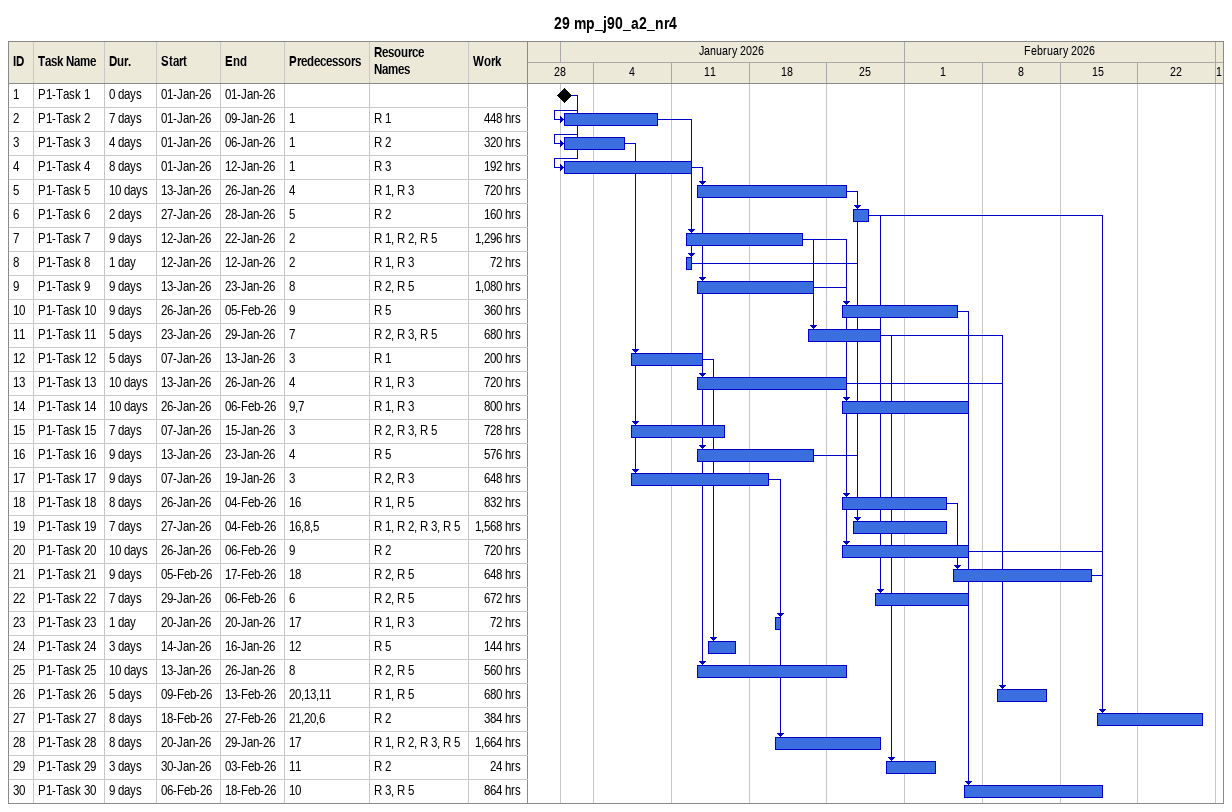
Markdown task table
29 mp_j90_a2_nr4

| ID | Task | Duration | Start | Finish | Predecessors | Resources | Work (h) |
|---|---|---|---|---|---|---|---|
| 1 | P1-Task 1 | 0d | 2026-01-01 | 2026-01-01 |  |  |  |
| 2 | P1-Task 2 | 7d | 2026-01-01 | 2026-01-09 | 1 | R 1 | 448 |
| 3 | P1-Task 3 | 4d | 2026-01-01 | 2026-01-06 | 1 | R 2 | 320 |
| 4 | P1-Task 4 | 8d | 2026-01-01 | 2026-01-12 | 1 | R 3 | 192 |
| 5 | P1-Task 5 | 10d | 2026-01-13 | 2026-01-26 | 4 | R 1, R 3 | 720 |
| 6 | P1-Task 6 | 2d | 2026-01-27 | 2026-01-28 | 5 | R 2 | 160 |
| 7 | P1-Task 7 | 9d | 2026-01-12 | 2026-01-22 | 2 | R 1, R 2, R 5 | 1296 |
| 8 | P1-Task 8 | 1d | 2026-01-12 | 2026-01-12 | 2 | R 1, R 3 | 72 |
| 9 | P1-Task 9 | 9d | 2026-01-13 | 2026-01-23 | 8 | R 2, R 5 | 1080 |
| 10 | P1-Task 10 | 9d | 2026-01-26 | 2026-02-05 | 9 | R 5 | 360 |
| 11 | P1-Task 11 | 5d | 2026-01-23 | 2026-01-29 | 7 | R 2, R 3, R 5 | 680 |
| 12 | P1-Task 12 | 5d | 2026-01-07 | 2026-01-13 | 3 | R 1 | 200 |
| 13 | P1-Task 13 | 10d | 2026-01-13 | 2026-01-26 | 4 | R 1, R 3 | 720 |
| 14 | P1-Task 14 | 10d | 2026-01-26 | 2026-02-06 | 9, 7 | R 1, R 3 | 800 |
| 15 | P1-Task 15 | 7d | 2026-01-07 | 2026-01-15 | 3 | R 2, R 3, R 5 | 728 |
| 16 | P1-Task 16 | 9d | 2026-01-13 | 2026-01-23 | 4 | R 5 | 576 |
| 17 | P1-Task 17 | 9d | 2026-01-07 | 2026-01-19 | 3 | R 2, R 3 | 648 |
| 18 | P1-Task 18 | 8d | 2026-01-26 | 2026-02-04 | 16 | R 1, R 5 | 832 |
| 19 | P1-Task 19 | 7d | 2026-01-27 | 2026-02-04 | 16, 8, 5 | R 1, R 2, R 3, R 5 | 1568 |
| 20 | P1-Task 20 | 10d | 2026-01-26 | 2026-02-06 | 9 | R 2 | 720 |
| 21 | P1-Task 21 | 9d | 2026-02-05 | 2026-02-17 | 18 | R 2, R 5 | 648 |
| 22 | P1-Task 22 | 7d | 2026-01-29 | 2026-02-06 | 6 | R 2, R 5 | 672 |
| 23 | P1-Task 23 | 1d | 2026-01-20 | 2026-01-20 | 17 | R 1, R 3 | 72 |
| 24 | P1-Task 24 | 3d | 2026-01-14 | 2026-01-16 | 12 | R 5 | 144 |
| 25 | P1-Task 25 | 10d | 2026-01-13 | 2026-01-26 | 8 | R 2, R 5 | 560 |
| 26 | P1-Task 26 | 5d | 2026-02-09 | 2026-02-13 | 20, 13, 11 | R 1, R 5 | 680 |
| 27 | P1-Task 27 | 8d | 2026-02-18 | 2026-02-27 | 21, 20, 6 | R 2 | 384 |
| 28 | P1-Task 28 | 8d | 2026-01-20 | 2026-01-29 | 17 | R 1, R 2, R 3, R 5 | 1664 |
| 29 | P1-Task 29 | 3d | 2026-01-30 | 2026-02-03 | 11 | R 2 | 24 |
| 30 | P1-Task 30 | 9d | 2026-02-06 | 2026-02-18 | 10 | R 3, R 5 | 864 |
